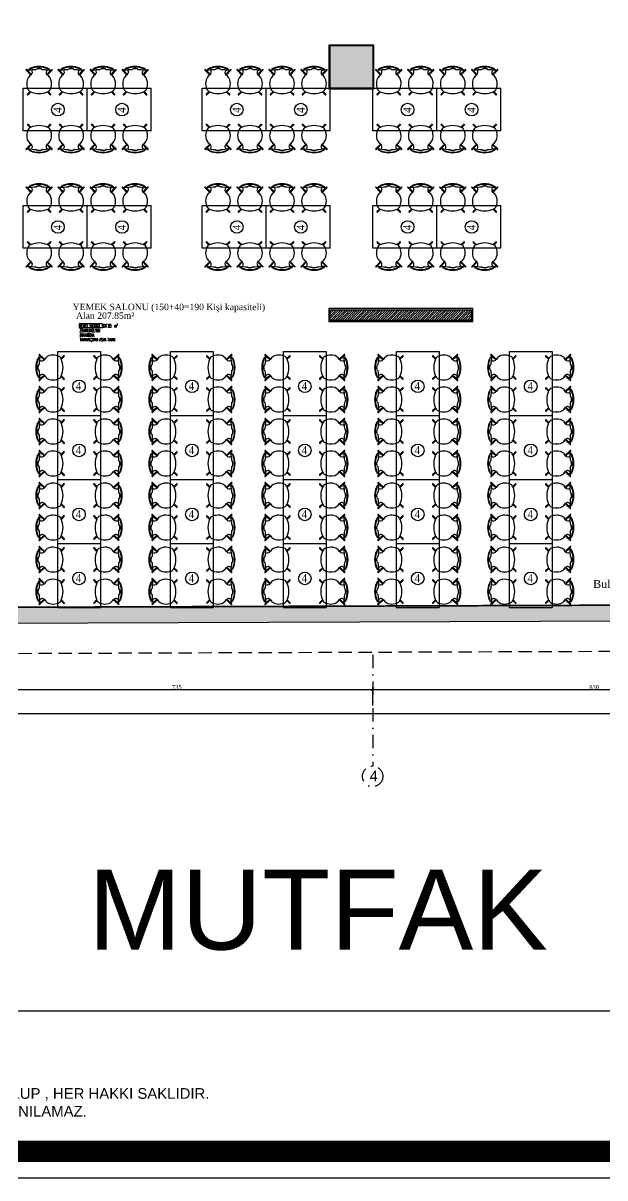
# Model space of a CAD drawing. Header units: millimetres. Extents: x -29311 to -3405, y 28913 to 42880.
# Drawn here: x -9743 to -8652, y 33829 to 35993 of the extents above; entities that cross this region are included whole.
import ezdxf
from ezdxf.enums import TextEntityAlignment as Align

# ---------------------------------------------------------------- set-up
doc = ezdxf.new("R2010")
doc.units = ezdxf.units.MM
for name, pattern in [('( Hidden )', [0.375, 0.25, -0.125]), ('DASHDOT', [1, 0.5, -0.25, 0, -0.25]), ('DASHDOT2', [0.5, 0.25, -0.125, 0, -0.125])]:
    doc.linetypes.add(name, pattern=pattern)
for name, color, linetype in [('A-AKS', 57, 'DASHDOT'), ('A-AKS.', 57, 'DASHDOT2'), ('A-BA', 1, 'Continuous'), ('A-SIVA-IC', 97, 'Continuous'), ('A-TEFRIS', 251, 'Continuous'), ('A-YAZI', 136, 'Continuous'), ('ARREDI_attrezzature', 175, 'Continuous'), ('vaz_bina2', 161, 'Continuous'), ('yazı1', 7, 'Continuous'), ('Yazılar', 253, 'Continuous')]:
    doc.layers.add(name, color=color, linetype=linetype)
doc.layers.add('A-ETIKET-MALZEME-ACILIM', color=156, linetype='Continuous', plot=False)
doc.layers.add('olcu-plan', color=7, linetype='Continuous', lineweight=20)
doc.layers.add('tarama-betonarme', color=252, linetype='Continuous', lineweight=13)
doc.styles.add('roman-1.20-3mm', font='romans.shx', dxfattribs={"width": 0.5, "height": 6})
doc.styles.get("Standard").update_dxf_attribs({"font": 'arial.ttf'})
doc.styles.add('text1', font='arial.ttf')
doc.styles.add('YAZ-50', font='times.ttf', dxfattribs={"width": 0.9})
doc.dimstyles.new('1-50-plan', dxfattribs={"dimtxt": 8, "dimasz": 6, "dimexe": 4, "dimexo": 4, "dimgap": 0.00625, "dimtad": 1, "dimdec": 0, "dimrnd": 0.0005, "dimzin": 9, "dimdsep": 46, "dimtxsty": 'YAZ-50', "dimblk": 'ARCHTICK', "dimcen": 0.025, "dimdle": 4, "dimadec": 0, "dimazin": 0, "dimtfac": 1, "dimtdec": 0, "dimtmove": 0, "dimatfit": 3, "dimfxl": 30, "dimfxlon": 1, "dimarcsym": 0})
pattern_1 = [(45, (-57572.966, 50245.5134), (-4.4194174, 4.4194174), []), (45, (-57568.547, 50245.5134), (-4.4194174, 4.4194174), [7.8125, -1.5625, 0, -1.5625])]

# ---------------------------------------------------------------- blocks, each defined once
blk = doc.blocks.new('ANTET')
at = {"color": 251, "const_width": 20, "elevation": 0}
blk.add_lwpolyline([(-18595, -50619.4), (-18595, -52600.1), (-14668.2, -52600.1), (-14668.2, -50619.4)], close=True, dxfattribs=at)
at = {"layer": 'Yazılar', "elevation": 0}
for points in [[(-18620, -50594.4), (-18620, -52625.1), (-14643.2, -52625.1), (-14643.2, -50594.4)], [(-18397.9, -50768), (-14785.5, -50768), (-14785.5, -52468.9), (-18397.9, -52468.9)]]:
    blk.add_lwpolyline(points, close=True, dxfattribs=at)
at = {"layer": 'Yazılar', "insert": (-18419.5, -52541, 0), "char_height": 10, "width": 1677.601, "attachment_point": 1}
blk.add_mtext('{\\fArial|b0|i0|c162|p34;BU ÇİZİM , 5846 SAYILI FİKİR SANAT ESERLERİ YASASI KAPSAMINDADIR.MELİKE BATTAL TASARIM OFİSİ MALI OLUP , HER HAKKI SAKLIDIR.\\PMELİKE BATTAL TASARIM OFİSİ İZNİ OLMADAN ÇOĞALTILAMAZ,KOPYA EDİLEMEZ,ÖDÜNÇ VERİLEMEZ VE KULLANILAMAZ.}', dxfattribs=at)
blk = doc.blocks.new('_ArchTick')
at = {"color": 0, "linetype": 'ByBlock', "const_width": 0.15}
blk.add_lwpolyline([(-0.5, -0.5), (0.5, 0.5)], dxfattribs=at)
blk = doc.blocks.new('*D289')
at = {"layer": 'DEFPOINTS', "color": 0, "transparency": 16777216}
for p in [(-9087.6, 34744.7), (-9087.6, 34513.6), (-9822.1, 34489)]:
    blk.add_point(p, dxfattribs=at)
at = {"layer": 'olcu-plan', "color": 0, "lineweight": -2, "transparency": 16777216}
for p, q in [((-9826.1, 34744.7), (-9083.6, 34744.7)), ((-9822.1, 34714.7), (-9822.1, 34748.7)), ((-9087.6, 34714.7), (-9087.6, 34748.7))]:
    blk.add_line(p, q, dxfattribs=at)
at = {"layer": 'olcu-plan', "color": 0, "lineweight": -2, "transparency": 16777216, "xscale": 6, "yscale": 6, "zscale": 6, "rotation": 180}
blk.add_blockref('_ArchTick', (-9822.1, 34744.7), dxfattribs=at)
at = {"layer": 'olcu-plan', "color": 0, "lineweight": -2, "transparency": 16777216, "xscale": 6, "yscale": 6, "zscale": 6}
blk.add_blockref('_ArchTick', (-9087.6, 34744.7), dxfattribs=at)
at = {"layer": 'olcu-plan', "color": 0, "transparency": 16777216, "insert": (-9454.9, 34748.8), "char_height": 8, "attachment_point": 5, "style": 'YAZ-50'}
blk.add_mtext('735', dxfattribs=at)
blk = doc.blocks.new('*D290')
at = {"layer": 'DEFPOINTS', "color": 0, "transparency": 16777216}
for p in [(-8257.6, 34744.7), (-8257.6, 34530.8), (-9087.6, 34513.6)]:
    blk.add_point(p, dxfattribs=at)
at = {"layer": 'olcu-plan', "color": 0, "lineweight": -2, "transparency": 16777216}
for p, q in [((-9091.6, 34744.7), (-8253.6, 34744.7)), ((-9087.6, 34714.7), (-9087.6, 34748.7)), ((-8257.6, 34714.7), (-8257.6, 34748.7))]:
    blk.add_line(p, q, dxfattribs=at)
at = {"layer": 'olcu-plan', "color": 0, "lineweight": -2, "transparency": 16777216, "xscale": 6, "yscale": 6, "zscale": 6, "rotation": 180}
blk.add_blockref('_ArchTick', (-9087.6, 34744.7), dxfattribs=at)
at = {"layer": 'olcu-plan', "color": 0, "lineweight": -2, "transparency": 16777216, "xscale": 6, "yscale": 6, "zscale": 6}
blk.add_blockref('_ArchTick', (-8257.6, 34744.7), dxfattribs=at)
at = {"layer": 'olcu-plan', "color": 0, "transparency": 16777216, "insert": (-8672.6, 34748.7), "char_height": 8, "attachment_point": 5, "style": 'YAZ-50'}
blk.add_mtext('830', dxfattribs=at)
blk = doc.blocks.new('*D303')
at = {"layer": 'DEFPOINTS', "color": 0, "transparency": 16777216}
for p in [(-10508.1, 34795.5), (-5495.1, 34795.5), (-5495.1, 34699.7)]:
    blk.add_point(p, dxfattribs=at)
at = {"layer": 'olcu-plan', "color": 0, "lineweight": -2, "transparency": 16777216}
for p, q in [((-10508.1, 34729.7), (-10508.1, 34695.7)), ((-5495.1, 34729.7), (-5495.1, 34695.7)), ((-10512.1, 34699.7), (-5491.1, 34699.7))]:
    blk.add_line(p, q, dxfattribs=at)
at = {"layer": 'olcu-plan', "color": 0, "lineweight": -2, "transparency": 16777216, "xscale": 6, "yscale": 6, "zscale": 6, "rotation": 180}
blk.add_blockref('_ArchTick', (-10508.1, 34699.7), dxfattribs=at)
at = {"layer": 'olcu-plan', "color": 0, "lineweight": -2, "transparency": 16777216, "xscale": 6, "yscale": 6, "zscale": 6}
blk.add_blockref('_ArchTick', (-5495.1, 34699.7), dxfattribs=at)
at = {"layer": 'olcu-plan', "color": 0, "transparency": 16777216, "insert": (-8001.6, 34703.8), "char_height": 8, "attachment_point": 5, "style": 'YAZ-50'}
blk.add_mtext('5013', dxfattribs=at)
blk = doc.blocks.new('AKS')
at = {"layer": 'A-AKS.', "ltscale": 100}
blk.add_line((1664, 50), (1664, -158.9), dxfattribs=at)
blk.add_circle((1664, -177.9), 19, dxfattribs=at)
at = {"layer": 'A-AKS.', "ltscale": 100, "insert": (1658.3, -167.1), "char_height": 20, "width": 18.894, "attachment_point": 1, "style": 'text1'}
blk.add_mtext('4', dxfattribs=at)
blk = doc.blocks.new('4 KİŞİ MASA')
at = {"layer": 'A-TEFRIS'}
for p, q in [((81407.3, 15650.4), (81410.7, 15647.1)), ((81408.4, 15651.5), (81417.7, 15642.6)), ((81442.2, 15537.1), (81442.2, 15657.1)), ((81442.2, 15657.1), (81522.2, 15657.1)), ((81442.2, 15537.1), (81442.2, 15657.1)), ((81442.2, 15657.1), (81522.2, 15657.1)), ((81448.4, 15644), (81453.4, 15649.1)), ((81449.1, 15642.5), (81454.6, 15647.9)), ((81515.3, 15642.5), (81509.8, 15647.9)), ((81516, 15644), (81511, 15649.1)), ((81522.2, 15657.1), (81522.2, 15537.1)), ((81522.2, 15657.1), (81522.2, 15537.1)), ((81556, 15651.5), (81546.7, 15642.6)), ((81557.1, 15650.4), (81553.7, 15647.1)), ((81408.9, 15647.1), (81407.7, 15647.1)), ((81411, 15646.8), (81410.7, 15647.1)), ((81411, 15646.8), (81416.6, 15641.4)), ((81553.4, 15646.8), (81547.8, 15641.4)), ((81553.4, 15646.8), (81553.7, 15647.1)), ((81555.5, 15647.1), (81556.7, 15647.1)), ((81407.3, 15603.9), (81410.7, 15607.2)), ((81408.9, 15607.2), (81407.7, 15607.2)), ((81408.4, 15602.8), (81417.7, 15611.7)), ((81410.7, 15607.2), (81411, 15607.5)), ((81411, 15607.5), (81416.6, 15612.9)), ((81448.4, 15610.3), (81453.4, 15605.2)), ((81449.1, 15611.8), (81454.6, 15606.4)), ((81515.3, 15611.8), (81509.8, 15606.4)), ((81516, 15610.3), (81511, 15605.2)), ((81556, 15602.8), (81546.7, 15611.7)), ((81553.4, 15607.5), (81547.8, 15612.9)), ((81553.7, 15607.2), (81553.4, 15607.5)), ((81557.1, 15603.9), (81553.7, 15607.2)), ((81555.5, 15607.2), (81556.7, 15607.2)), ((81407.3, 15590.4), (81410.7, 15587.1)), ((81408.9, 15587.1), (81407.7, 15587.1)), ((81408.4, 15591.5), (81417.7, 15582.6)), ((81411, 15586.8), (81410.7, 15587.1)), ((81411, 15586.8), (81416.6, 15581.4)), ((81448.4, 15584), (81453.4, 15589.1)), ((81449.1, 15582.5), (81454.6, 15587.9)), ((81515.3, 15582.5), (81509.8, 15587.9)), ((81516, 15584), (81511, 15589.1)), ((81556, 15591.5), (81546.7, 15582.6)), ((81553.4, 15586.8), (81547.8, 15581.4)), ((81553.4, 15586.8), (81553.7, 15587.1)), ((81557.1, 15590.4), (81553.7, 15587.1)), ((81555.5, 15587.1), (81556.7, 15587.1)), ((81407.3, 15543.9), (81410.7, 15547.2)), ((81408.9, 15547.2), (81407.7, 15547.2)), ((81408.4, 15542.8), (81417.7, 15551.7)), ((81410.7, 15547.2), (81411, 15547.5)), ((81411, 15547.5), (81416.6, 15552.9)), ((81448.4, 15550.3), (81453.4, 15545.2)), ((81449.1, 15551.8), (81454.6, 15546.4)), ((81515.3, 15551.8), (81509.8, 15546.4)), ((81516, 15550.3), (81511, 15545.2)), ((81556, 15542.8), (81546.7, 15551.7)), ((81553.4, 15547.5), (81547.8, 15552.9)), ((81553.7, 15547.2), (81553.4, 15547.5)), ((81557.1, 15543.9), (81553.7, 15547.2)), ((81555.5, 15547.2), (81556.7, 15547.2)), ((81442.2, 15537.1), (81522.2, 15537.1))]:
    blk.add_line(p, q, dxfattribs=at)
blk.add_circle((81482.2, 15591.8), 11.8, dxfattribs=at)
for centre, radius, start, end in [((81407.9, 15650.9), 0.807, 53.3029, 218.6971), ((81431.7, 15633.6), 16.7, 95.1377, 149.39), ((81433.3, 15622.3), 28, 69.2101, 96.3077), ((81439.7, 15639.2), 10, 23.8214, 69.2101), ((81454, 15648.5), 0.8, 315, 135), ((81510.4, 15648.5), 0.8, 45, 225), ((81524.7, 15639.2), 10, 110.7899, 156.1786), ((81531.1, 15622.3), 28, 83.6923, 110.7899), ((81532.7, 15633.6), 16.7, 30.61, 84.8623), ((81556.5, 15650.9), 0.807, 321.3029, 126.6971), ((81441.1, 15627.1), 39.8, 156.1786, 203.8214), ((81442.2, 15627.1), 39.8, 156.1786, 203.8214), ((81414.9, 15638.6), 11.1, 129.8431, 155.448), ((81415, 15639.2), 10, 127.2868, 156.1786), ((81533.3, 15627.1), 126, 170.8741, 177.4513), ((81411.9, 15647.3), 7.59, 239.7971, 315.8628), ((81413.4, 15645.6), 0.8, 39.16, 219.16), ((81412.4, 15627.1), 39.8, 336.1786, 23.8214), ((81552, 15627.1), 39.8, 156.1786, 203.8214), ((81552.5, 15647.3), 7.59, 224.1372, 300.2029), ((81551, 15645.6), 0.8, 320.84, 140.84), ((81549.4, 15639.2), 10, 23.8214, 52.7132), ((81431.1, 15627.1), 126, 2.5487, 9.1259), ((81549.5, 15638.6), 11.1, 24.552, 50.1569), ((81522.2, 15627.1), 39.8, 336.1786, 23.8214), ((81523.3, 15627.1), 39.8, 336.1786, 23.8214), ((81414.9, 15615.7), 11.1, 204.552, 230.1569), ((81415, 15615.1), 10, 203.8214, 232.7132), ((81533.3, 15627.1), 126, 182.5374, 189.1259), ((81413.3, 15608.7), 5.37, 40.801, 155.8384), ((81413.5, 15608.8), 0.8, 140.84, 320.84), ((81431.7, 15620.7), 16.7, 210.61, 264.8623), ((81433.3, 15631.9), 28, 263.6923, 290.7899), ((81439.7, 15615.1), 10, 290.7899, 336.1786), ((81454, 15605.8), 0.8, 225, 45), ((81510.4, 15605.8), 0.8, 135, 315), ((81524.7, 15615.1), 10, 203.8214, 249.2101), ((81531.1, 15631.9), 28, 249.2101, 276.3077), ((81532.7, 15620.7), 16.7, 275.1377, 329.39), ((81551.1, 15608.7), 5.37, 24.1616, 139.199), ((81550.9, 15608.8), 0.8, 219.16, 39.16), ((81431.1, 15627.1), 126, 350.8741, 357.4626), ((81549.4, 15615.1), 10, 307.2868, 336.1786), ((81549.5, 15615.7), 11.1, 309.8431, 335.448), ((81441.1, 15567.1), 39.8, 156.1786, 203.8214), ((81442.2, 15567.1), 39.8, 156.1786, 203.8214), ((81414.9, 15578.6), 11.1, 129.8431, 155.448), ((81415, 15579.2), 10, 127.2868, 156.1786), ((81407.9, 15590.9), 0.807, 53.3029, 218.6971), ((81408, 15603.4), 0.807, 141.3029, 306.6971), ((81533.3, 15567.1), 126, 170.8741, 177.4513), ((81413.4, 15585.6), 0.8, 39.16, 219.16), ((81431.7, 15573.6), 16.7, 95.1377, 149.39), ((81433.3, 15562.3), 28, 69.2101, 96.3077), ((81439.7, 15579.2), 10, 23.8214, 69.2101), ((81412.4, 15567.1), 39.8, 336.1786, 23.8214), ((81454, 15588.5), 0.8, 315, 135), ((81510.4, 15588.5), 0.8, 45, 225), ((81552, 15567.1), 39.8, 156.1786, 203.8214), ((81524.7, 15579.2), 10, 110.7899, 156.1786), ((81531.1, 15562.3), 28, 83.6923, 110.7899), ((81532.7, 15573.6), 16.7, 30.61, 84.8623), ((81551, 15585.6), 0.8, 320.84, 140.84), ((81549.4, 15579.2), 10, 23.8214, 52.7132), ((81431.1, 15567.1), 126, 2.5487, 9.1259), ((81556.4, 15603.4), 0.807, 233.3029, 38.6971), ((81556.5, 15590.9), 0.807, 321.3029, 126.6971), ((81549.5, 15578.6), 11.1, 24.552, 50.1569), ((81522.2, 15567.1), 39.8, 336.1786, 23.8214), ((81523.3, 15567.1), 39.8, 336.1786, 23.8214), ((81533.3, 15567.1), 126, 182.5374, 189.1259), ((81411.9, 15587.3), 7.59, 239.7971, 315.8628), ((81552.5, 15587.3), 7.59, 224.1372, 300.2029), ((81431.1, 15567.1), 126, 350.8741, 357.4626), ((81414.9, 15555.7), 11.1, 204.552, 230.1569), ((81415, 15555.1), 10, 203.8214, 232.7132), ((81408, 15543.4), 0.807, 141.3029, 306.6971), ((81413.3, 15548.7), 5.37, 40.801, 155.8384), ((81413.5, 15548.8), 0.8, 140.84, 320.84), ((81431.7, 15560.7), 16.7, 210.61, 264.8623), ((81433.3, 15571.9), 28, 263.6923, 290.7899), ((81439.7, 15555.1), 10, 290.7899, 336.1786), ((81454, 15545.8), 0.8, 225, 45), ((81510.4, 15545.8), 0.8, 135, 315), ((81524.7, 15555.1), 10, 203.8214, 249.2101), ((81531.1, 15571.9), 28, 249.2101, 276.3077), ((81532.7, 15560.7), 16.7, 275.1377, 329.39), ((81551.1, 15548.7), 5.37, 24.1616, 139.199), ((81550.9, 15548.8), 0.8, 219.16, 39.16), ((81549.4, 15555.1), 10, 307.2868, 336.1786), ((81556.4, 15543.4), 0.807, 233.3029, 38.6971), ((81549.5, 15555.7), 11.1, 309.8431, 335.448)]:
    blk.add_arc(centre, radius, start, end, dxfattribs=at)
at = {"layer": 'A-TEFRIS', "extrusion": (0, 0, -1)}
for centre, major_axis, ratio, start_param, end_param in [((81408.6, 15627.2), (0.11, 5.89), 0.578981, 3.432785, 5.928076), ((81408, 15627.2), (0.16, 5.75), 0.417867, 3.323446, 5.96486), ((81408.6, 15567.2), (0.11, 5.89), 0.578981, 3.432785, 5.928076), ((81408, 15567.2), (0.16, 5.75), 0.417867, 3.323446, 5.96486)]:
    blk.add_ellipse(centre, major_axis=major_axis, ratio=ratio, start_param=start_param, end_param=end_param, dxfattribs=at)
at = {"layer": 'A-TEFRIS'}
for centre, major_axis, ratio, start_param, end_param in [((81555.9, 15627.2), (0.11, -5.89), 0.578981, 0.291192, 2.786483), ((81556.4, 15627.2), (0.16, -5.75), 0.417867, 0.181854, 2.823267), ((81555.9, 15567.2), (0.11, -5.89), 0.578981, 0.291192, 2.786483), ((81556.4, 15567.2), (0.16, -5.75), 0.417867, 0.181854, 2.823267)]:
    blk.add_ellipse(centre, major_axis=major_axis, ratio=ratio, start_param=start_param, end_param=end_param, dxfattribs=at)
at = {"layer": 'A-TEFRIS', "style": 'YAZ-50', "width": 0.9}
blk.add_text('4', height=15, dxfattribs=at).set_placement((81476.2, 15584.8))
blk = doc.blocks.new('etiket-malzeme-20-plan')
blk.add_lwpolyline([(0, -7), (44, -7), (44, 0), (0, 0)], close=True)
at = {"char_height": 6, "width": 180.543, "attachment_point": 4, "style": 'roman-1.20-3mm'}
for s, insert in [('ZEMIN:', (1, -12.5)), ('DUVAR:', (1, -21)), ('TAVAN:', (1, -29.5))]:
    blk.add_mtext(s, dxfattribs=dict(at, insert=insert))
at = {"style": 'roman-1.20-3mm', "width": 0.5}
for tag, p in [('ODA-KOD', (1, -3.5)), ('ZEMIN', (16, -12.5)), ('DUVAR', (16, -21)), ('TAVAN', (16, -29.5))]:
    blk.add_attdef(tag, text='', height=6, dxfattribs=at).set_placement(p, align=Align.MIDDLE_LEFT)

msp = doc.modelspace()

# ---------------------------------------------------------------- hatches: boundary and pattern name
at = {"layer": 'tarama-betonarme'}
h = msp.add_hatch(dxfattribs=at)
h.set_pattern_fill('ANSI35', color=256, scale=25, style=0)
h.set_pattern_definition(pattern_1)
h.paths.add_polyline_path([(-10481.78, 34895.54), (-10717.69, 36702.95), (-5913.13, 36889.18), (-5531.42, 34913.14)], flags=16)
h.paths.add_polyline_path([(-10508.1, 34865.45), (-10751.69, 36731.65), (-5888.56, 36920.15), (-5495.1, 34883.26)])
h = msp.add_hatch(dxfattribs=at)
h.set_pattern_fill('ANSI35', color=256, scale=25, style=0)
h.set_pattern_definition(pattern_1)
edge = h.paths.add_edge_path()
edge.add_line((-9087.64, 35951.26), (-9087.64, 35871.26))
edge.add_line((-9087.64, 35871.26), (-9167.64, 35871.26))
edge.add_line((-9167.64, 35871.26), (-9167.64, 35951.26))
h.paths.add_polyline_path([(-8337.64, 35951.26), (-8257.64, 35951.26), (-8257.64, 35871.26), (-8337.64, 35871.26)])
h = msp.add_hatch(dxfattribs=at)
h.set_pattern_fill('ANSI35', color=256, scale=25, style=0)
h.set_pattern_definition(pattern_1)
h.paths.add_polyline_path([(-8902.14, 35436.26), (-9167.64, 35436.26), (-9167.64, 35456.26), (-8902.14, 35456.26)])

# ---------------------------------------------------------------- linework, layer by layer
at = {"layer": 'A-BA'}
msp.add_line((-5495.1, 34883.26), (-10508.1, 34865.45), dxfattribs=at)
for points in [[(-10717.69, 36702.95), (-10481.78, 34895.54), (-5531.42, 34913.14)], [(-9087.64, 35951.26), (-9087.64, 35871.26), (-9167.64, 35871.26), (-9167.64, 35951.26)], [(-8902.14, 35436.26), (-9167.64, 35436.26), (-9167.64, 35456.26), (-8902.14, 35456.26), (-8902.14, 35436.26)]]:
    msp.add_lwpolyline(points, dxfattribs=at)
msp.add_lwpolyline([(-9167.64, 35951.26), (-9087.64, 35951.26), (-9087.64, 35871.26), (-9167.64, 35871.26)], close=True, dxfattribs=at)
at = {"layer": 'A-SIVA-IC'}
for points in [[(-9169.14, 35952.76), (-9086.14, 35952.76), (-9086.14, 35869.76), (-9169.14, 35869.76)], [(-9169.64, 35434.26), (-8900.14, 35434.26), (-8900.14, 35458.26), (-9169.64, 35458.26)]]:
    msp.add_lwpolyline(points, close=True, dxfattribs=at)
msp.add_lwpolyline([(-9790.53, 34899.5), (-8336.9, 34904.67)], dxfattribs=at)
at = {"layer": 'A-TEFRIS'}
msp.add_line((-9167.64, 35871.26), (-9087.64, 35871.26), dxfattribs=at)
at = {"layer": 'vaz_bina2', "linetype": '( Hidden )', "ltscale": 100}
msp.add_lwpolyline([(-10745.16, 36675.77), (-10501.58, 34809.57), (-5488.57, 34827.39), (-4470.79, 34831), (-4739.72, 36223.25), (-4981.51, 36705.57), (-5309.76, 36996.23), (-5666.95, 37184.85), (-6038.1, 37294.92), (-6406.89, 37344.3), (-10810.15, 37173.63)], close=True, dxfattribs=at)

# ---------------------------------------------------------------- block references
at = {"xscale": 2, "yscale": 2, "zscale": 2}
msp.add_blockref('ANTET', (25559.14, 139079.37, 0), dxfattribs=at)
at = {"layer": 'A-AKS'}
msp.add_blockref('AKS', (-10751.69, 34759.57), dxfattribs=at)
at = {"layer": 'A-ETIKET-MALZEME-ACILIM'}
msp.add_blockref('etiket-malzeme-20-plan', (-9637.82, 35429.69), dxfattribs=at).add_auto_attribs({'ODA-KOD': 'YEMEK SALONU  207.85  m²', 'ZEMIN': 'LINOLYUM', 'DUVAR': 'BOYA', 'TAVAN': 'ALÇIPAN ASMA TAVAN'})
at = {"layer": 'ARREDI_attrezzature', "rotation": 90}
for p in [(5914.16, -45650.94), (6034.16, -45650.94), (6249.5, -45650.94), (6369.5, -45650.94), (6569.5, -45650.93), (6689.5, -45650.93), (5914.16, -45870.94), (6034.16, -45870.94), (6249.5, -45870.94), (6369.5, -45870.94), (6569.5, -45870.93), (6689.5, -45870.93)]:
    msp.add_blockref('4 KİŞİ MASA', p, dxfattribs=at)
at = {"layer": 'ARREDI_attrezzature'}
for p in [(-91120.36, 19720.78), (-90908.68, 19720.78), (-90697, 19720.78), (-90485.32, 19720.78), (-90273.63, 19720.78), (-91120.36, 19600.78), (-90908.68, 19600.78), (-90697, 19600.78), (-90485.32, 19600.78), (-90273.63, 19600.78), (-91120.36, 19480.78), (-90908.68, 19480.78), (-90697, 19480.78), (-90485.32, 19480.78), (-90273.63, 19480.78), (-91120.36, 19360.78), (-90908.68, 19360.78), (-90697, 19360.78), (-90485.32, 19360.78), (-90273.63, 19360.78)]:
    msp.add_blockref('4 KİŞİ MASA', p, dxfattribs=at)

# ---------------------------------------------------------------- texts
at = {"layer": 'A-YAZI', "style": 'YAZ-50'}
for s, height, p in [('YEMEK SALONU (150+40=190 Kişi kapasiteli)', 12, (-9469.57, 35455.4)), ('Alan 207.85m²', 12, (-9589.24, 35439.1)), ('Bulaşık Bırakma ', 15, (-8595.19, 34934.68))]:
    msp.add_text(s, height=height, dxfattribs=at).set_placement(p, align=Align.CENTER)
at = {"layer": 'yazı1', "insert": (-9620.78, 34407.05), "char_height": 150, "width": 4547.0905, "attachment_point": 1}
msp.add_mtext('MUTFAK  YER SÜZGECİ  TESİSAT PLANI', dxfattribs=at)

# ---------------------------------------------------------------- dimensions: what is measured, and where the dimension line sits
at = {"layer": 'olcu-plan'}
for base, p1, p2, picture, middle in [((-5495.1, 34699.74), (-10508.1, 34795.51), (-5495.1, 34795.51), '*D303', (-8001.6, 34703.82)), ((-9087.6413, 34744.6698), (-9822.1447, 34489.0086), (-9087.6413, 34513.5592), '*D289', (-9454.893, 34748.7568)), ((-8257.64, 34744.67), (-9087.64, 34513.56), (-8257.64, 34530.76), '*D290', (-8672.64, 34748.75))]:
    dim = msp.add_linear_dim(base=base, p1=p1, p2=p2, dimstyle='1-50-plan', dxfattribs=at)
    dim.commit()
    dim.dimension.update_dxf_attribs({"geometry": picture, "text_midpoint": middle})

doc.saveas('drawing.dxf')
